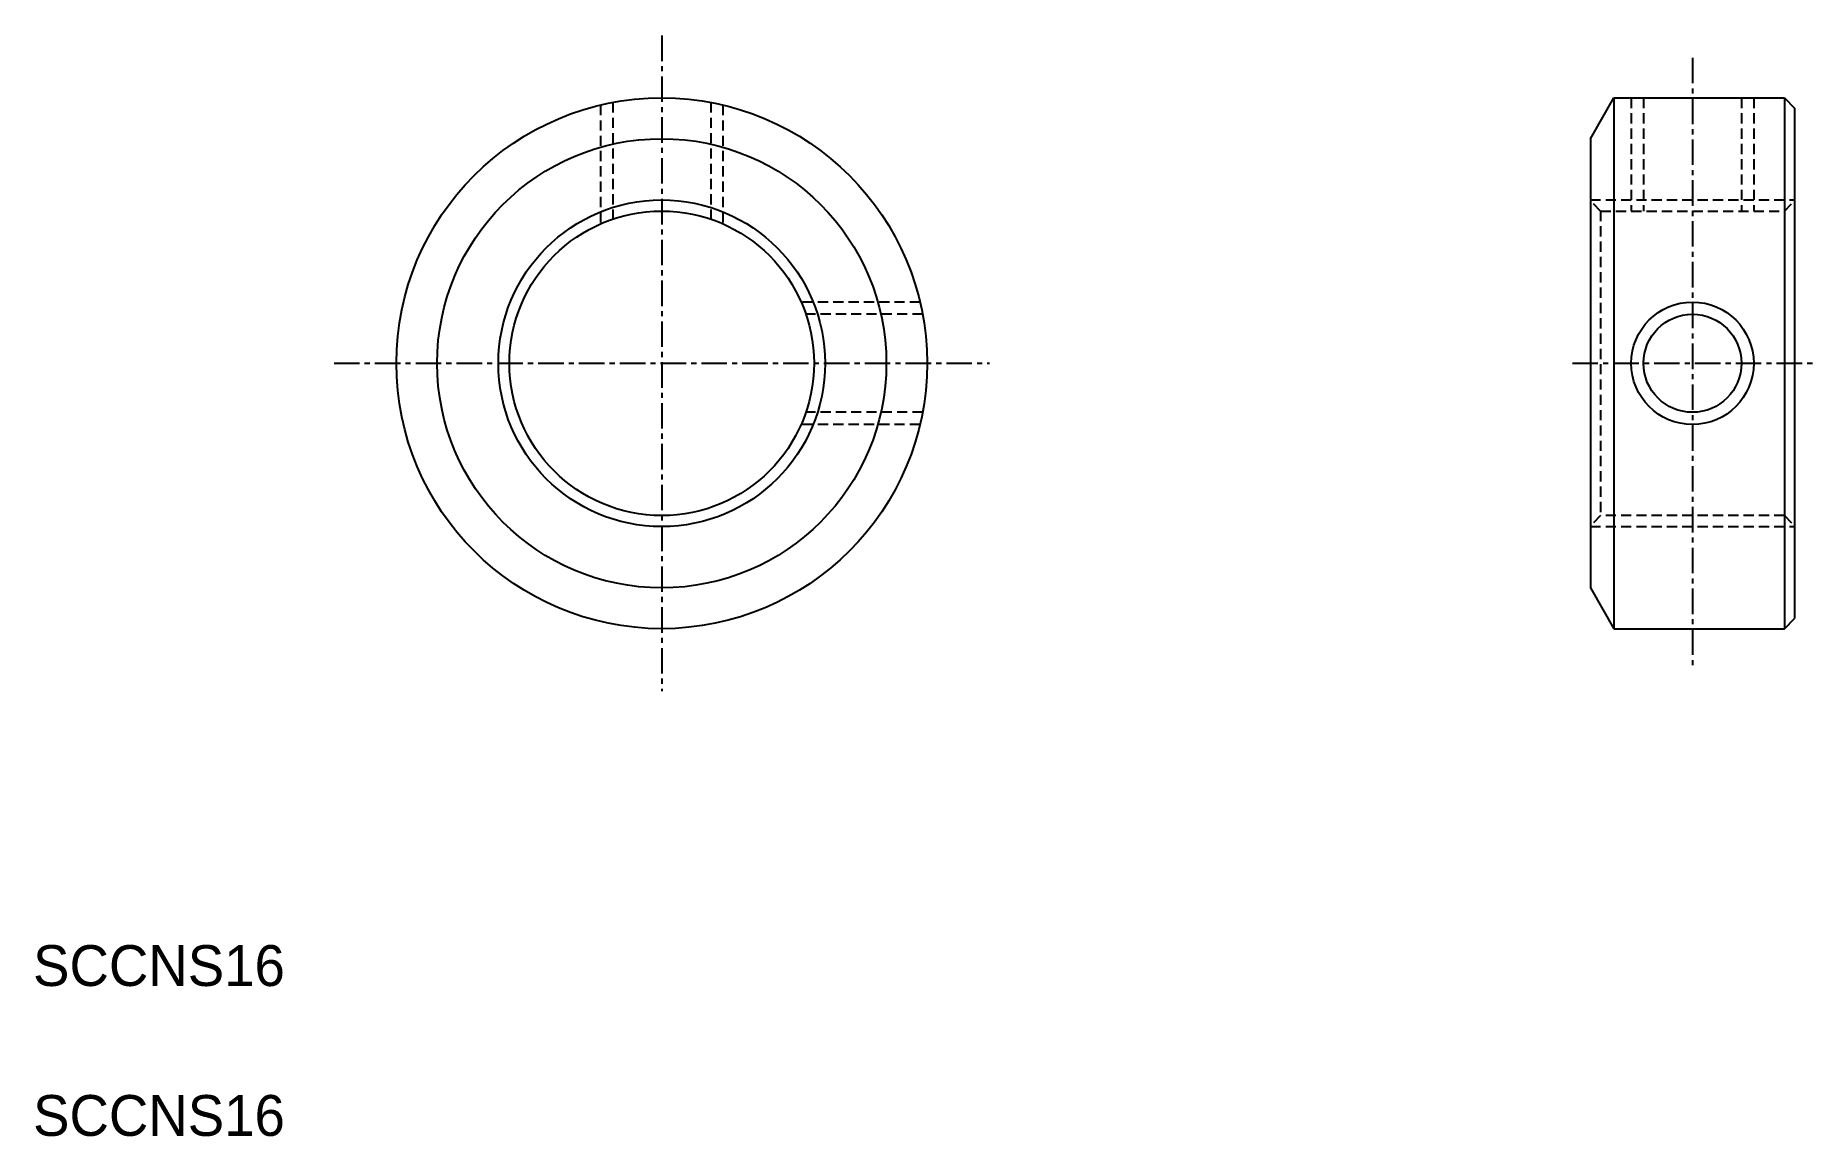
# Model space of a CAD drawing. Extents: x 25 to 112.1, y 103.1 to 157.
import ezdxf

# ---------------------------------------------------------------- set-up
doc = ezdxf.new("R2010")
doc.units = 0
doc.linetypes.add('CENTER', pattern=[2, 1.25, -0.25, 0.25, -0.25])
doc.linetypes.add('DASHED', pattern=[0.75, 0.5, -0.25])
doc.layers.get('0').update_dxf_attribs({"linetype": 'CONTINUOUS'})
doc.layers.add('CENTER', color=1, linetype='CENTER')

msp = doc.modelspace()

# ---------------------------------------------------------------- linework, layer by layer
at = {"color": 3, "linetype": 'DASHED'}
for p, q in [((52.701, 153.616), (52.701, 147.796)), ((53.301, 153.744), (53.301, 148.029)), ((58.101, 153.744), (58.101, 148.029)), ((58.701, 153.616), (58.701, 147.796)), ((103.191, 153.967), (103.191, 148.426)), ((103.791, 153.967), (103.791, 148.426)), ((108.591, 153.967), (108.591, 148.426)), ((109.191, 153.967), (109.191, 148.426)), ((101.191, 148.967), (111.191, 148.967)), ((101.691, 148.426), (101.191, 148.926)), ((103.691, 148.926), (103.691, 148.926)), ((106.191, 148.926), (106.191, 148.926)), ((110.691, 148.426), (111.191, 148.926)), ((101.691, 148.426), (101.691, 133.508)), ((101.691, 148.426), (110.691, 148.426)), ((110.691, 148.426), (110.691, 133.508)), ((68.35, 143.967), (62.53, 143.967)), ((68.478, 143.367), (62.763, 143.367)), ((68.478, 138.567), (62.763, 138.567)), ((68.35, 137.967), (62.53, 137.967)), ((101.691, 133.508), (101.191, 133.008)), ((110.691, 133.508), (101.691, 133.508)), ((110.691, 133.508), (111.191, 133.008)), ((101.191, 132.967), (111.191, 132.967))]:
    msp.add_line(p, q, dxfattribs=at)
at = {"color": 7, "linetype": 'CONTINUOUS'}
for p, q in [((101.191, 151.967), (102.346, 153.967)), ((102.346, 153.967), (102.346, 127.967)), ((102.346, 153.967), (110.691, 153.967)), ((110.691, 153.967), (111.191, 153.467)), ((110.691, 153.967), (110.691, 127.967)), ((111.191, 153.467), (111.191, 128.467)), ((101.191, 151.967), (101.191, 129.967)), ((101.191, 129.967), (102.346, 127.967)), ((102.346, 127.967), (110.691, 127.967)), ((110.691, 127.967), (111.191, 128.467))]:
    msp.add_line(p, q, dxfattribs=at)
for centre, radius in [((55.701, 140.967), 13), ((55.701, 140.967), 11), ((55.701, 140.967), 7.459), ((106.191, 140.967), 2.4)]:
    msp.add_circle(centre, radius, dxfattribs=at)
at = {"color": 3, "linetype": 'CONTINUOUS'}
for centre, radius in [((55.701, 140.967), 8), ((106.191, 140.967), 3)]:
    msp.add_circle(centre, radius, dxfattribs=at)
at = {"layer": 'CENTER', "color": 1, "linetype": 'CENTER'}
for p, q in [((55.701, 157.02), (55.701, 124.914)), ((106.191, 155.931), (106.191, 126.003)), ((39.648, 140.967), (71.754, 140.967)), ((100.313, 140.967), (112.068, 140.967))]:
    msp.add_line(p, q, dxfattribs=at)

# ---------------------------------------------------------------- texts
at = {"color": 7, "linetype": 'CONTINUOUS'}
for p in [(24.906, 110.466), (24.906, 103.124)]:
    msp.add_text('SCCNS16', height=2, dxfattribs=at).set_placement(p)

doc.saveas('drawing.dxf')
